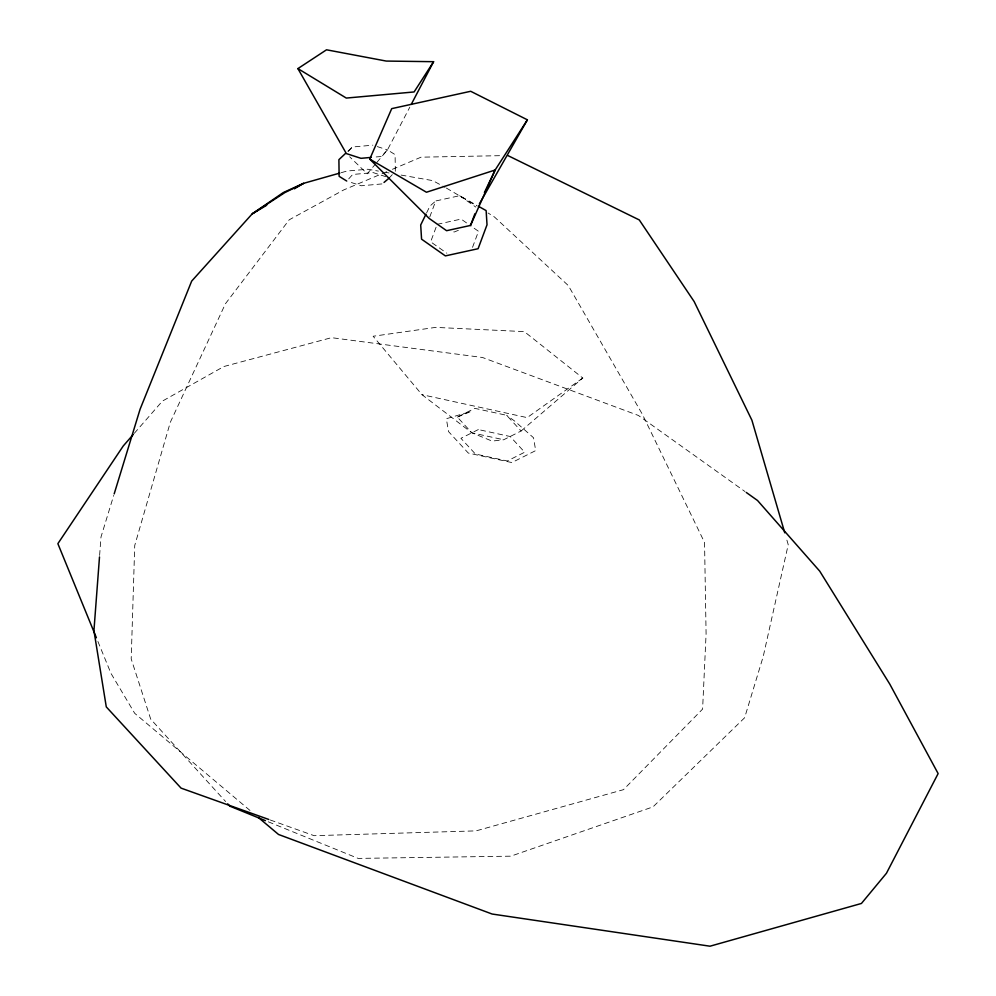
<?xml version="1.0" encoding="UTF-8"?>
<svg xmlns="http://www.w3.org/2000/svg" width="996" height="996" viewBox="0 0 996 996"><rect width="100%" height="100%" fill="white"/><g stroke="black" fill="none" stroke-linecap="round" stroke-linejoin="round"><path stroke-width="0.75" stroke-dasharray="4.98 3.74" d="M99.612 555.419L100.994 536.993L113.731 495.398M429.749 217.004L435.725 200.968L459.654 195.702L476.872 205.388M436.086 227.25L430.646 241.829L446.818 253.196M472.527 247.344L478.503 231.309L472.291 226.939M426.624 212.845L429.923 206.097L435.725 200.968M376.862 162.41L387.469 149.886L409.804 107.17M375.903 163.556L367.225 173.79L349.671 156.783M134.298 433.31L162.385 401.114L223.839 366.528L331.519 337.669L482.487 357.489L638.399 415.457L744.996 491.551M348.351 151.404L352.31 147.022L372.865 145.167M348.725 178.857L352.684 174.474L373.239 172.619L386.386 176.865M395.325 171.262L395.101 154.604L387.469 149.886L381.53 156.472L372.728 157.256M389.224 178.01L392.275 174.636M347.841 151.243L352.31 147.022M521.107 431.007L582.797 378.032L524.319 331.618L435.675 327.385L373.139 336.25L421.98 394.677L471.83 432.799L492.099 441.091L503.702 439.759L521.107 431.007L506.64 415.307L474.768 408.348L457.363 417.1L471.83 432.799L503.702 439.759M582.797 378.032L527.158 417.623L421.98 394.677M386.697 171.723L343.794 189.9L289.238 219.792L225.407 303.78L170.316 422.279L134.734 545.472L131.198 658.929L150.72 719.162L225.619 801.556M392.424 169.295L421.034 157.181L501.611 155.65M457.363 417.1L470.946 411.46L446.345 418.718L448.524 431.579L468.294 453.055L511.882 462.567L535.686 450.603L533.52 437.742L514.534 420.972L506.64 415.307M458.359 230.337L454.3 231.981L451.736 231.545M341.267 172.669L347.069 171.026L367.835 169.245L378.418 171.1M437.169 224.337L461.098 219.083L471.046 226.067M381.904 183.924L361.349 185.766L348.214 181.521M385.987 172.42L389.013 172.955M401.102 175.072L432.849 180.637L445.025 187.323M377.247 146.586L387.469 149.886M270.252 819.994L314.114 835.681L476.063 830.876L623.459 789.679L702.603 709.102L706.089 633.805L704.546 542.459L642.383 414.311L568.33 285.591L494.427 216.966L488.028 212.982M268.31 821.812L358.187 858.403L510.811 856.174L653.003 806.885L744.622 717.755L763.21 656.563L788.222 544.675L786.056 537.267M446.37 188.07L476.524 205.836M459.654 195.702L475.814 207.068M249.996 810.445L134.709 713.323L110.979 673.396L96.973 639.183M478.341 429.562L460.936 438.315L475.403 454.014L507.275 460.974L524.68 452.221L510.213 436.522L478.341 429.562"/><path stroke-width="1.49" d="M99.5 556.951L93.935 630.642L106.286 706.899L181.06 788.122L268.796 819.471M114.179 493.904L140.087 409.232L191.68 281.096L252.212 213.854L283.262 192.589L303.556 183.351L339.81 173.08M479.35 203.931L527.394 119.831L470.685 91.283L391.714 108.639L369.753 159.099L429.201 218.46L446.606 230.699L470.535 225.432L474.893 213.767M470.535 225.432L495.137 170.017L527.394 119.831M484.43 192.489L495.137 170.017L426.45 192.24L369.753 159.099M425.964 214.202L420.698 224.996L421.569 239.177L445.374 255.897L478.105 248.714L487.019 224.785L486.135 210.604L478.192 206.135M411.248 104.406L433.596 61.69L386.249 61.067L326.526 49.8L297.904 68.6L346.371 153.596L360.975 158.327L371.259 157.393M433.596 61.69L414.099 91.956L346.297 98.069L297.904 68.6M133.29 434.468L123.255 445.959L57.868 543.667L96.388 637.764M389.224 178.01L384.02 182.455M345.612 153.347L338.901 159.671L339.126 176.329L346.745 181.048M266.691 205.251L252.212 213.854L284.868 192.577L303.556 183.351L294.33 188.829M265.446 820.654L229.79 806.138L227.711 803.847M507.811 155.538L639.27 219.929L694.137 301.539L751.905 420.212L784.761 532.823M746.253 492.447L757.533 500.502L819.72 571.144L889.777 684.103L938.132 773.581L886.452 873.255L861.428 903.459L709.999 946.2L492.124 914.029L278.531 834.474L258.325 817.455"/></g></svg>
